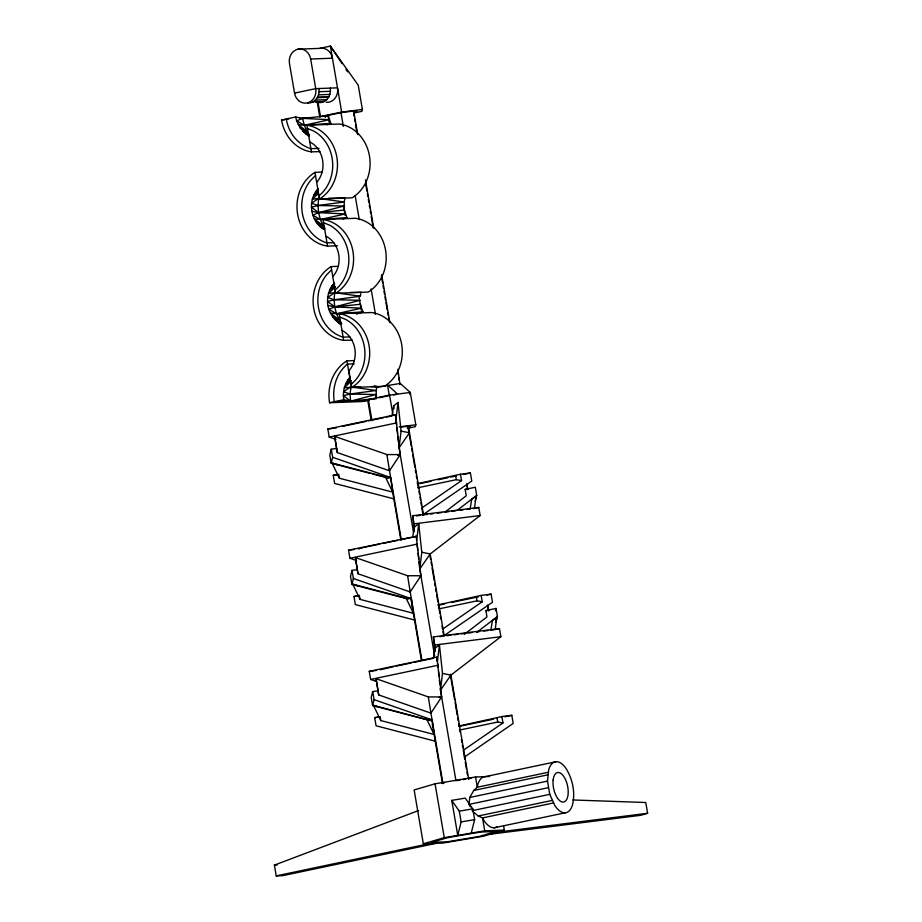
<?xml version="1.0" encoding="UTF-8"?>
<svg xmlns="http://www.w3.org/2000/svg" width="922" height="922" viewBox="0 0 922 922"><rect width="100%" height="100%" fill="white"/><g stroke="black" fill="none" stroke-linecap="round" stroke-linejoin="round"><path stroke-width="1.38" d="M547.507 781.095L548.751 769.501A26.023 12.263 78.1 0 1 566.281 768.856C572.723 779.539 575.466 792.816 572.47 805.033A26.023 12.263 78.1 0 1 554.94 805.678L549.766 794.338L547.507 781.095L469.736 797.472L469.114 804.387L470.266 806.923M319.335 195.671C316.58 206.586 318.539 218.802 324.878 228.137M335.435 289.923C332.577 301.275 334.824 314.022 341.762 323.518M474.519 508.529L475.971 496.243L471.741 499.159L470.116 508.99L467.27 509.347M495.241 629.703L496.681 617.417L492.452 620.333L490.827 630.164L494.065 629.749M396.598 424.996L395.987 419.28L398.016 402.488L393.682 405.818L391.988 415.937L386.491 417.101M401.082 431.058L409.46 432.787L399.053 447.85L401.082 431.058L398.016 402.488M416.698 540.453L418.726 523.661L414.393 526.992L412.699 537.111L416.006 536.42L348.539 550.18L349.922 558.271L356.664 560.622M419.936 567.618L421.792 552.232L418.726 523.661M414.197 662.33L433.409 658.285L435.103 648.166L439.437 644.835L437.408 661.627L436.832 657.109L369.249 671.354L370.632 679.445L376.026 681.323M439.437 644.835L442.502 673.406L440.474 690.198L450.893 675.135L500.865 636.71L499.482 628.608L433.386 636.918L434.977 650.978M307.614 102.987A12.274 10.787 87.9 0 0 313.088 101.835C317.675 99.207 319.773 93.606 318.954 88.524M313.088 101.835L324.417 101.42C328.993 98.792 331.09 93.191 330.272 88.109M340.794 324.406C333.176 319.231 327.552 310.91 327.529 301.471L334.156 299.765L360.329 296.239L360.836 293.622M374.205 385.845L376.937 386.572L376.176 390.502L376.383 398.535L350.625 401.128L343.768 399.733L329.58 402.73A39.392 34.633 87.9 0 1 346.914 360.859L354.002 360.594M325.466 117.244L325.812 115.861L341.543 112.553L356.918 110.617L356.572 112L353.956 112.553M298.002 49.177A12.274 10.787 87.9 0 1 310.668 59.02L315.727 88.639A12.274 10.787 87.9 0 1 307.199 102.941A12.274 10.787 87.9 0 1 294.533 93.099L289.473 63.48A12.274 10.787 87.9 0 1 298.002 49.177L319.796 48.382L330.376 46.1L358.243 85.227L362.381 109.464L361.92 111.332L353.967 113.003M335.954 439.448L329.212 437.097L327.829 429.007L395.411 414.773L400.206 454.581L389.499 470.785L337.268 452.575L336.588 448.53L331.275 449.198L329.799 455.134L331.182 463.224L369.86 473.309M331.182 463.224L332.658 457.3L331.275 449.198M336.588 448.53L334.674 436.36L386.906 454.569L400.206 454.581L397.601 455.134M407.397 428.327L415.349 426.656L415.81 424.788L410.29 392.472L389.568 395.077L368.374 399.549L367.913 401.404L371.036 419.671M416.122 535.936L420.916 575.754L410.221 591.959L357.99 573.749L357.298 569.704L351.997 570.372L350.51 576.308L351.893 584.398L406.982 598.758M399.975 384.578L397.843 369.296M351.893 584.398L353.38 578.474L351.997 570.372M395.411 414.773L395.987 419.28M357.298 569.704L355.385 557.533L407.616 575.743L420.916 575.754M409.817 394.339L410.29 392.472L400.263 383.437L375.842 387.494M419.764 569.024L430.171 553.961L480.155 515.536L478.772 507.446L412.676 515.744L414.416 531.164M436.832 657.109L441.626 696.928L430.931 713.132L378.7 694.923L378.008 690.878L372.707 691.546L371.22 697.47L372.603 705.572L426.321 719.575M372.603 705.572L374.09 699.637L372.707 691.546M378.008 690.878L376.107 678.707L428.327 696.917L441.626 696.928L439.022 697.47M475.222 501.268L476.709 495.345L475.326 487.242L465.172 489.386L466.267 495.759L444.784 512.263M431.796 721.004L432.084 719.863L374.09 699.637M495.437 610.79L496.036 608.416L485.882 610.56L486.977 616.922L464.365 634.301M496.036 608.416L497.419 616.507L495.932 622.442L495.471 619.745M451.768 800.388L459.283 811.141L461.127 821.905L457.75 835.39L451.768 800.388L465.264 798.118L472.779 808.859L474.623 819.635L471.246 833.119M351.639 382.803L350.014 394.017L350.625 401.128L375.992 394.524L350.014 394.017L343.376 395.722L343.768 399.733M469.736 797.472L473.804 790.442L477.296 787.227L548.198 772.29M316.661 182.326C327.298 170.547 324.244 149.145 309.757 141.93M317.813 189.056C307.268 200.789 310.345 220.934 323.645 229.29M332.773 276.565C343.41 264.798 340.356 243.396 325.869 236.17M333.914 283.296C329.58 288.275 327.414 294.902 327.529 301.471L334.767 306.876L361.493 308.178L363.003 311.855L356.457 314.148M318.401 188.987L315.508 192.099L318.401 189.529M318.459 190.381L313.676 195.533L318.148 192.894M334.513 283.227L331.62 286.339L334.513 283.769M334.559 284.633L329.788 289.773L335.366 286.477M350.36 377.478C345.243 382.008 343.364 389.107 343.376 395.722L350.625 401.128M350.418 378.884L345.635 384.036L351.224 380.728M315.508 175.583L310.783 180.239A37.698 33.146 87.9 0 0 327.01 242.901L333.81 242.659M331.62 269.835L326.895 274.491A37.698 33.146 87.9 0 0 343.122 337.152L349.922 336.899M318.378 193.493L312.362 199.267L318.632 198.414L344.217 201.999L344.425 210.043L346.891 217.604L342.961 218.987M335.481 286.777L328.474 293.507L334.744 292.654L360.329 296.239M350.337 381.996L344.321 387.77L360.295 386.779M350.36 378.02L347.467 380.602L349.772 377.547L346.914 360.859M457.116 510.408L476.709 495.345M476.697 632.446L497.419 616.507M422.991 514.707L471.776 481.077L470.393 472.986L460.458 474.231L461.553 480.604L421.838 507.976L423.117 515.456M442.548 629.15L482.264 601.766L481.169 595.405L491.103 594.148L492.486 602.25L443.701 635.88M464.411 757.054L513.197 723.424L511.814 715.322L501.891 716.567L502.974 722.94L463.259 750.324L464.78 759.186M318.632 198.414L311.601 203.197L318.055 205.514L344.033 206.021L318.666 212.636L312.765 215.137L320.441 219.505L346.891 217.604M334.744 292.654L327.713 297.449L334.156 299.765L360.145 300.272L334.767 306.876L328.877 309.377L336.553 313.745L363.003 311.855M326.849 124.735L330.779 123.364L328.313 115.792L302.554 118.385L296.654 120.886L300.169 127.904L308.57 135.914M436.383 843.296L282.754 875.658L276.231 875.9L274.387 865.124L418.496 810.576M417.205 483.727L460.458 474.231M358.462 548.936L363.303 547.518M437.927 604.901L481.169 595.405M380.383 669.752L393.613 666.664M458.637 726.075L501.891 716.567M489.524 776.474L475.545 776.992L435.057 783.815L414.139 789.923L423.336 843.78L442.906 843.054L483.405 836.231L504.322 830.123L503.654 826.239M423.336 843.78L444.254 837.672L484.742 830.837L504.322 830.123M572.85 799.973L645.769 802.509L647.613 813.273L640.64 815.313L490.377 834.191M294.533 93.099L315.727 88.639L337.51 87.832A12.274 10.787 87.9 0 1 326.169 102.307M319.969 151.577L311.463 151.888A39.392 34.633 87.9 0 1 281.521 119.987L295.697 116.99L302.554 118.385L329.281 119.687L304.329 125.254L298.163 124.562L307.21 131.627L309.55 135.027M362.381 109.464L341.659 112.069L320.476 116.529L317.94 101.72M324.267 116.645L328.313 115.792M373.71 398.869L376.337 398.327M378.954 397.774L389.441 395.561M369.63 399.964L362.208 401.531L329.58 402.73M393.475 394.939L397.566 394.074L387.54 385.027L389.384 395.803M342.581 426.344L365.907 421.435M368.662 420.858L383.748 417.678M329.212 437.097L396.794 422.864M407.386 427.877L410.002 427.324L410.348 425.941L400.563 427.174M393.821 498.848L334.628 483.428L333.245 475.326L337.314 474.473M419.706 483.658L430.966 481.284M438.008 479.797L447.862 477.723M450.674 477.135L456.309 475.948M463.351 474.461L470.393 472.986M417.931 487.761L456.321 479.682L461.553 480.604M473.355 508.587L478.772 507.446M364.674 547.23L379.76 544.049M382.503 543.473L397.601 540.292M400.344 539.716L411.327 537.399M349.922 558.271L417.505 544.038M414.531 620.022L355.35 604.59L353.967 596.499L359.384 595.358M438.999 605.132L444.635 603.945M451.676 602.458L478.426 596.822M486.874 595.047L491.103 594.148M438.653 608.935L477.031 600.844L482.264 601.766M496.774 629.184L499.482 628.608M396.356 666.087L411.454 662.906M370.632 679.445L438.215 665.211M435.242 741.196L376.061 725.764L374.678 717.673L378.746 716.809M461.127 726.006L493.512 719.183M504.772 716.809L511.814 715.322M459.363 730.109L497.742 722.018L502.974 722.94M556.231 761.687L485.329 776.624A26.023 12.263 78.1 0 0 477.838 784.438L477.296 787.227L475.545 776.992M473.804 790.442L547.691 774.872M469.114 804.387L548.21 787.722M471.995 810.715L549.766 794.338M473.021 811.602L478.172 816.016L552.059 800.457M553.442 802.97L482.54 817.906L478.172 816.016M494.077 827.795L564.979 812.847M276.231 875.9L429.859 843.538M416.456 515.963L420.467 515.283M439.84 636.687L442.514 636.226M441.788 783.193L444.6 782.72M457.277 780.588L460.09 780.104M462.913 779.632L465.725 779.159M468.537 778.687L471.361 778.214M459.283 811.141L472.779 808.859M461.127 821.905L474.623 819.635M327.829 429.007L336.334 427.935M399.226 426.874L415.81 424.788M333.245 475.326L337.464 474.795M423.221 514.879L427.485 514.349M430.32 513.992L433.167 513.635M437.431 513.093L441.696 512.563M444.542 512.206L448.795 511.664M451.642 511.307L455.906 510.776M460.17 510.235L463.005 509.878M412.676 515.744L414.059 523.846L480.155 515.536M348.539 550.18L354.209 549.466M353.967 596.499L358.185 595.969M446.778 635.696L451.042 635.154M453.878 634.809L458.142 634.267M460.988 633.91L465.253 633.379M468.088 633.022L472.352 632.48M476.616 631.95L479.463 631.593M483.727 631.051L487.98 630.521M433.386 636.918L434.769 645.008L500.865 636.71M369.249 671.354L376.337 670.455M374.678 717.673L378.896 717.143M497.35 832.163L647.613 813.273M344.425 210.043L318.666 212.636L311.809 211.242M330.779 123.364L304.329 125.254L296.654 120.886L295.697 116.99M310.668 59.02L332.45 58.213A12.274 10.787 87.9 0 0 319.796 48.382M319.127 91.716L330.445 91.301M318.563 94.851L329.88 94.436M317.583 97.075L328.9 96.66M317.306 97.709L328.624 97.294M315.439 100.083L326.757 99.668M288.966 118.892L286.246 118.984A37.698 33.146 87.9 0 0 310.91 148.661L319.058 148.361M299.834 118.489L310.702 118.085M281.521 119.987L284.356 119.883M311.463 151.888L306.899 125.231L339.515 124.032A39.392 34.633 87.9 0 1 369.457 155.945A39.392 34.633 87.9 0 1 352.135 197.815L319.508 199.014L314.955 172.356L322.043 172.091M337.498 245.771L327.564 246.139L323.011 219.482L355.627 218.284A39.392 34.633 87.9 0 1 385.569 250.196A39.392 34.633 87.9 0 1 368.247 292.067L335.62 293.265L331.067 266.596L338.155 266.343M352.181 340.068L343.675 340.379L339.123 313.722L371.739 312.523A39.392 34.633 87.9 0 1 401.681 344.436A39.392 34.633 87.9 0 1 384.347 386.306L351.731 387.505L348.873 370.805C359.511 359.038 356.468 337.636 341.97 330.422M354.267 363.833L347.467 364.086A37.698 33.146 87.9 0 0 334.306 401.727L366.933 400.528M465.172 489.386L467.431 489.305M485.882 610.56L489.271 610.433M274.387 865.124L277.003 865.032M328.336 198.288L344.978 198.069L344.217 201.999L318.055 205.514L311.417 207.22L318.666 212.636L345.381 213.939L320.441 219.505L314.275 218.802L323.322 225.878L316.269 222.156L323.933 228.714M349.991 292.458L361.09 292.309M371.393 386.641L376.937 386.572M390.651 477.515L385.35 476.905L332.035 463.005L339.365 478.23L392.668 492.118L390.651 477.515L332.658 457.3M411.362 598.689L406.06 598.078L352.746 584.179L360.076 599.392L413.379 613.291L411.362 598.689L353.38 578.474M327.921 305.482L334.767 306.876L360.537 304.283L361.493 308.178L336.553 313.745L330.376 313.054L339.434 320.118L332.381 316.396L341.128 323.899M421.792 552.232L430.171 553.961M442.502 673.406L450.893 675.135M372.476 473.989L387.632 477.942M434.089 734.465L426.771 719.252L432.084 719.863L434.089 734.465L380.786 720.566L373.468 705.353L430.539 720.566M389.119 478.218L385.35 476.905L392.668 492.118M332.035 463.005L337.06 464.757M408.573 598.954L406.06 598.078L413.379 613.291M352.746 584.179L357.771 585.931M373.468 705.353L377.225 706.667M307.452 128.469L313.388 130.878A37.698 33.146 87.9 0 1 318.954 195.787M323.564 222.709L329.5 225.118A37.698 33.146 87.9 0 1 335.066 290.027M339.676 316.961L345.6 319.369A37.698 33.146 87.9 0 1 351.178 384.278M308.605 135.2L305.459 133.298L308.847 135.949M324.717 229.44L318.724 225.095L324.025 229.117M340.817 323.691L337.671 321.79L341.071 324.44L334.836 319.335L341.198 324.164M308.985 135.672L302.623 130.855L308.72 136.007M308.916 135.407L300.169 127.904L307.21 131.627L304.329 125.254L302.554 118.385M342.12 63.664L330.376 46.1L341.659 112.069M346.038 69.519L347.594 71.87M466.924 484.419L467.892 489.64M487.634 605.593L488.602 610.813M466.682 483.9L467.696 489.49M487.392 605.074L488.153 609.269M455.629 475.637L456.321 479.682M476.34 596.811L477.031 600.844M497.05 717.984L497.742 722.018M484.742 830.837L482.54 817.906L484.027 820.615A26.023 12.263 78.1 0 0 497.131 826.803M408.273 425.849L423.544 515.144M430.09 553.488L444.173 635.846M450.731 674.189L468.687 779.263M408.1 427.601L411.247 446.029M411.731 448.864L412.215 451.699M412.699 454.523L414.877 467.281M415.361 470.116L415.845 472.951M416.329 475.787L416.813 478.622M417.297 481.457L418.519 488.533M419.003 491.368L419.487 494.204M419.971 497.039L420.455 499.874M420.939 502.709L421.423 505.544M430.136 556.554L430.62 559.389M431.104 562.224L431.588 565.059M432.072 567.894L434.262 580.641M434.746 583.476L435.23 586.311M435.714 589.146L436.198 591.982M436.682 594.817L437.892 601.893M438.376 604.728L438.86 607.563M439.345 610.399L439.829 613.234M440.313 616.069L440.797 618.904M442.007 625.992L442.491 628.816M442.975 631.651L443.47 634.532M450.489 675.584L454.604 699.671M455.088 702.506L457.266 715.253M457.75 718.088L458.234 720.923M458.718 723.758L459.202 726.594M459.686 729.429L460.17 732.264M461.38 739.352L461.864 742.187M462.348 745.011L462.844 747.846M465.264 762.021L466.474 769.109M466.958 771.944L467.442 774.768M353.633 110.652L357.736 134.681M365.469 179.905L373.687 227.965M381.65 274.606L389.868 322.654M353.587 113.21L354.071 116.034M354.555 118.869L355.039 121.692M355.523 124.516L356.975 132.999M365.665 183.881L366.875 190.946M367.359 193.77L367.843 196.593M368.327 199.429L368.812 202.252M369.296 205.076L369.78 207.899M370.252 210.735L370.736 213.558M371.22 216.382L373.156 227.688M381.374 275.747L382.584 282.812M383.056 285.636L383.54 288.471M384.025 291.294L384.509 294.118M384.993 296.942L385.477 299.777M385.961 302.6L387.171 309.665M387.655 312.489L388.139 315.324M388.623 318.148L389.107 320.971M397.797 371.854L398.281 374.678M398.765 377.501L399.249 380.337M398.938 447.17L413.494 532.363M419.994 570.372L434.619 655.899M440.197 688.561L455.975 780.865M389.568 395.077L392.922 414.75M340.921 112.254L343.33 126.383M355.166 195.637L359.28 219.667M371.117 288.92L375.461 314.367M389.211 469.056L401.324 539.912M410.036 590.921L421.907 660.359M430.632 711.369L442.975 783.631M391.585 485.79L400.793 539.635M410.97 599.15L411.454 601.985M411.938 604.82L412.422 607.656M412.906 610.479L421.377 660.083M432.28 723.851L432.764 726.674M433.248 729.509L442.456 783.354M327.921 114.996L329.119 122.061M343.376 205.445L345.07 215.345M359.084 297.31L361.251 310.034M375.692 394.501L376.383 398.535M435.057 783.815L444.254 837.672M368.374 399.549L371.981 420.616M317.249 102.238L319.773 117.048M338.674 474.185L339.365 478.23M359.615 596.707L360.076 599.392M380.095 716.532L380.786 720.566M428.327 696.917L430.931 713.132M407.616 575.743L410.221 591.959M386.906 454.569L389.499 470.785M376.107 678.707L378.7 694.923M355.385 557.533L357.99 573.749M334.674 436.36L337.268 452.575M437.558 663.056L438.019 667.344M438.48 671.631L438.941 675.907M439.402 680.194L439.863 684.481M434.769 645.008L435.415 651.024M417.159 544.741L417.77 550.457M418.081 553.315L418.692 559.02M418.991 561.878L419.614 567.595M414.059 523.846L414.497 527.983M396.898 427.854L397.52 433.571M397.82 436.429L398.442 442.134M398.742 444.992L399.053 447.85M393.682 405.818L393.994 408.677M306.899 125.231A39.392 34.633 87.9 0 1 336.841 157.143A39.392 34.633 87.9 0 1 319.508 199.014M323.011 219.482A39.392 34.633 87.9 0 1 352.953 251.395A39.392 34.633 87.9 0 1 335.62 293.265M327.564 246.139A39.392 34.633 87.9 0 1 297.622 214.227A39.392 34.633 87.9 0 1 314.955 172.356M343.675 340.379A39.392 34.633 87.9 0 1 313.734 308.467A39.392 34.633 87.9 0 1 331.067 266.596M339.123 313.722A39.392 34.633 87.9 0 1 369.065 345.635A39.392 34.633 87.9 0 1 351.731 387.505M324.417 101.42A12.274 10.787 87.9 0 1 314.448 101.017M350.591 386.906L343.56 391.7L350.014 394.017L376.176 390.502L350.591 386.906M448.173 837.522L431.438 842.408L447.089 841.832L479.486 836.369L496.22 831.483L480.558 832.059L448.173 837.522M553.131 780.093A15.063 7.099 78.1 0 0 563.135 802.082A15.063 7.099 78.1 0 0 565.555 779.643A15.063 7.099 78.1 0 0 553.131 780.093"/></g></svg>
